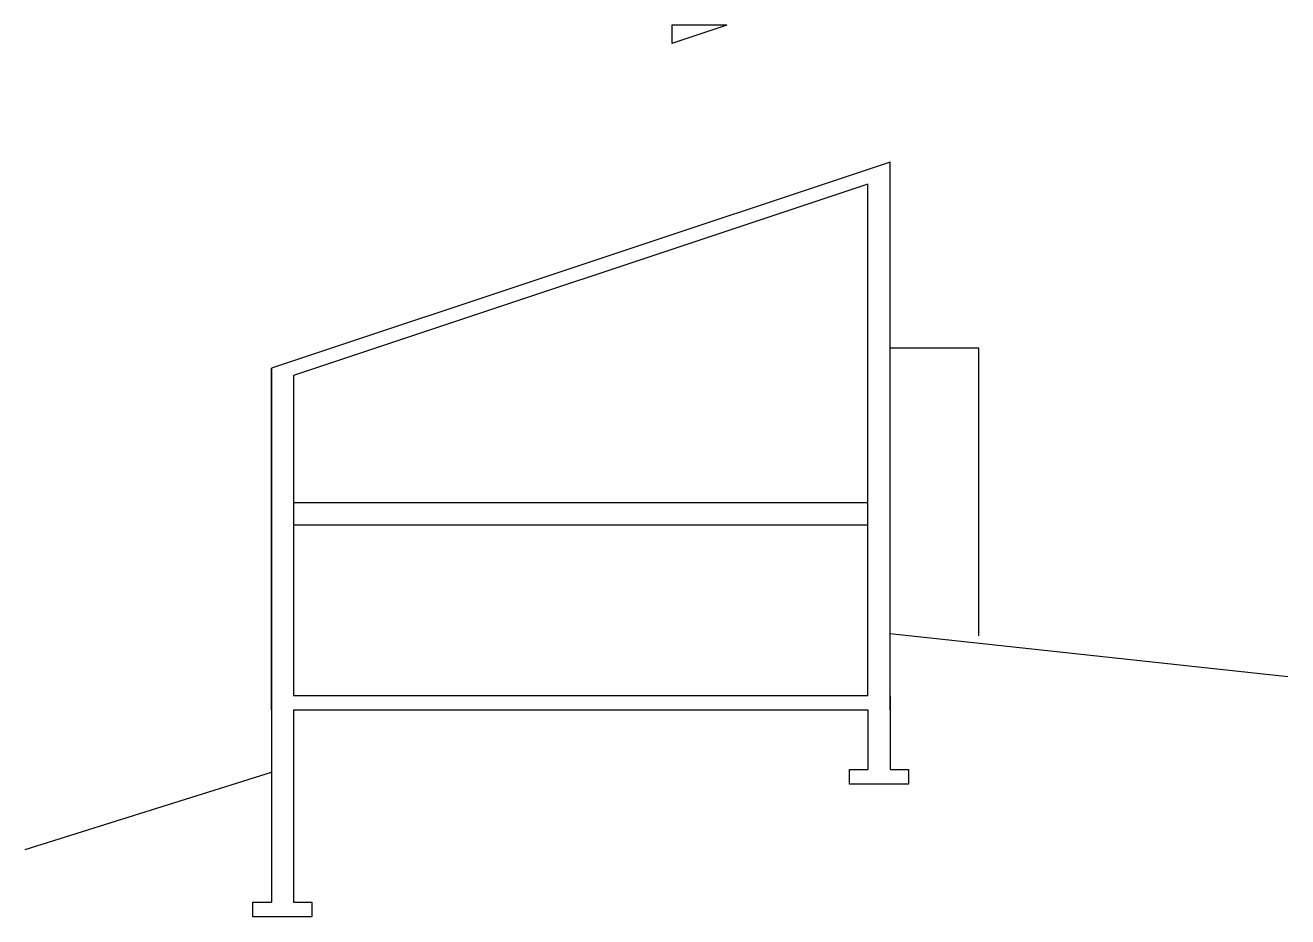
# Model space of a CAD drawing. Header units: inches. Extents: x 683 to 9370, y -498 to 3956.
# Drawn here: x 2112 to 2797, y 3330 to 3815 of the extents above; entities that cross this region are included whole.
import ezdxf

# ---------------------------------------------------------------- set-up
doc = ezdxf.new("R2010")
doc.units = ezdxf.units.IN
doc.header["$MEASUREMENT"] = 0
doc.layers.add('const', color=253, linetype='Continuous')
doc.layers.add('walls', color=7, linetype='Continuous')

msp = doc.modelspace()

# ---------------------------------------------------------------- linework, layer by layer
at = {"layer": 'const'}
msp.add_line((2245.32, 3442.77), (2245.32, 3628.27), dxfattribs=at)
at = {"layer": 'walls'}
for p, q in [((2492.76, 3814.6), (2462.76, 3804.6)), ((2492.76, 3814.6), (2462.76, 3814.6)), ((2462.76, 3814.6), (2462.76, 3804.6)), ((2581.32, 3740.27), (2245.32, 3628.27)), ((2581.32, 3442.77), (2581.32, 3740.27)), ((2569.32, 3728.27), (2257.32, 3624.27)), ((2569.32, 3450.27), (2569.32, 3728.27)), ((2581.32, 3639.27), (2629.32, 3639.27)), ((2629.32, 3639.27), (2629.32, 3482.88)), ((2245.32, 3628.27), (2245.32, 3442.77)), ((2257.32, 3624.27), (2257.32, 3450.27)), ((2257.32, 3555.27), (2569.32, 3555.27)), ((2257.32, 3543.27), (2569.32, 3543.27)), ((2581.32, 3442.77), (2581.32, 3484.21)), ((2581.32, 3484.21), (2797.32, 3460.77)), ((2569.32, 3450.27), (2257.32, 3450.27)), ((2581.32, 3450.27), (2581.32, 3410.27)), ((2245.32, 3442.77), (2245.32, 3430.77)), ((2257.32, 3442.77), (2569.32, 3442.77)), ((2257.32, 3442.77), (2257.32, 3338.27)), ((2569.32, 3442.77), (2569.32, 3410.27)), ((2245.32, 3430.77), (2245.32, 3338.27)), ((2111.65, 3366.8), (2245.32, 3408.83)), ((2559.32, 3402.27), (2559.32, 3410.27)), ((2559.32, 3410.27), (2569.32, 3410.27)), ((2581.32, 3410.27), (2591.32, 3410.27)), ((2591.32, 3410.27), (2591.32, 3402.27)), ((2564.32, 3402.27), (2559.32, 3402.27)), ((2569.32, 3402.27), (2564.32, 3402.27)), ((2591.32, 3402.27), (2569.32, 3402.27)), ((2235.32, 3338.27), (2245.32, 3338.27)), ((2235.32, 3330.27), (2235.32, 3338.27)), ((2257.32, 3338.27), (2267.32, 3338.27)), ((2267.32, 3338.27), (2267.32, 3330.27)), ((2240.32, 3330.27), (2235.32, 3330.27)), ((2245.32, 3330.27), (2240.32, 3330.27)), ((2267.32, 3330.27), (2245.32, 3330.27))]:
    msp.add_line(p, q, dxfattribs=at)

doc.saveas('drawing.dxf')
